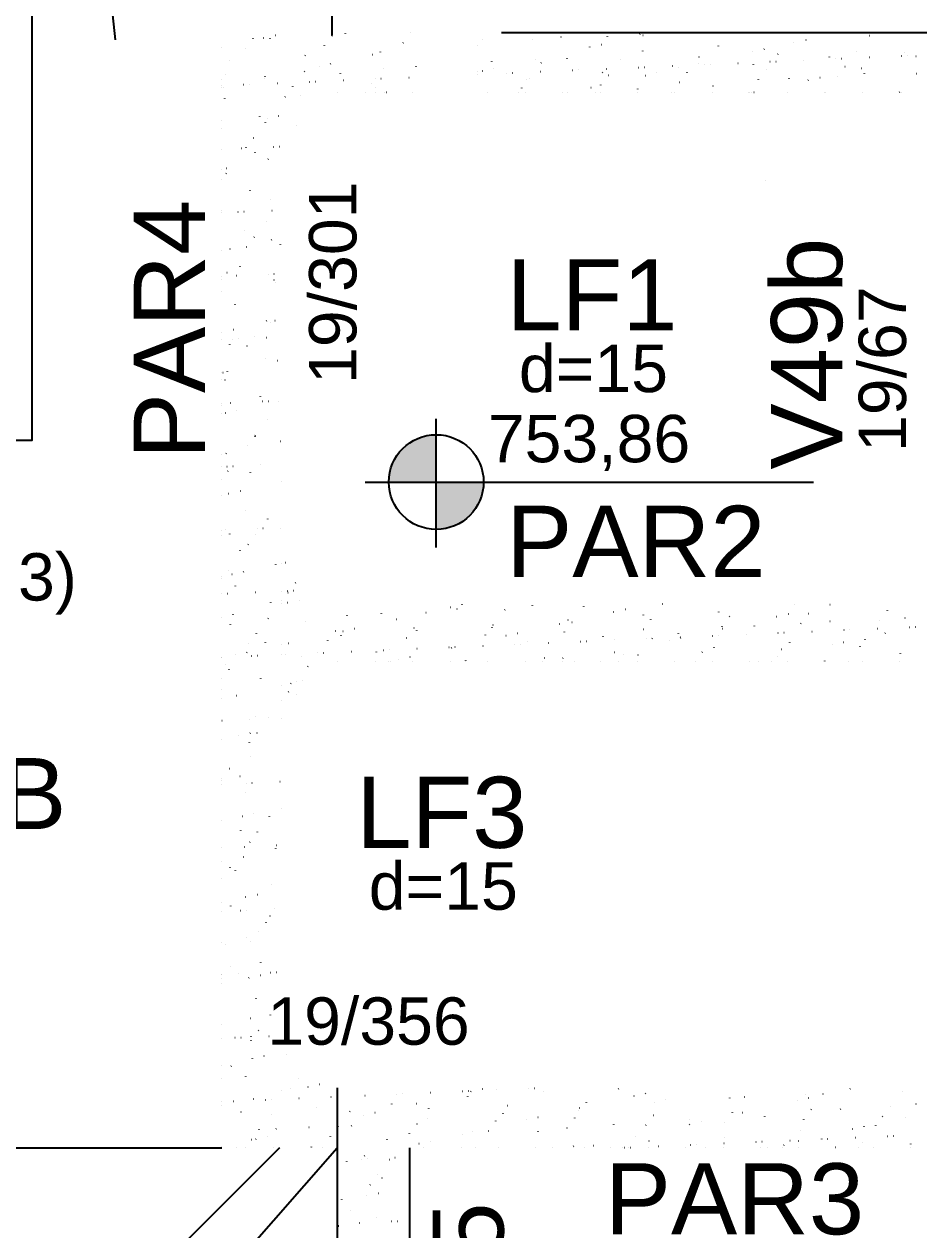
# Model space of a CAD drawing. Header units: millimetres. Extents: x 26621 to 30548, y 1514 to 6605.
# Drawn here: x 28508.7 to 28791.9, y 2537 to 2918.7 of the extents above; entities that cross this region are included whole.
import ezdxf

# ---------------------------------------------------------------- set-up
doc = ezdxf.new("R2010")
doc.units = ezdxf.units.MM
for name, color, linetype in [('1', 4, 'Continuous'), ('10', 13, 'Continuous'), ('11', 22, 'Continuous'), ('12', 3, 'Continuous'), ('13', 76, 'Continuous'), ('19', 5, 'Continuous'), ('241', 12, 'Continuous'), ('242', 3, 'Continuous'), ('26', 1, 'Continuous'), ('27', 10, 'Continuous'), ('3', 2, 'Continuous'), ('49', 20, 'Continuous'), ('8', 5, 'Continuous')]:
    doc.layers.add(name, color=color, linetype=linetype)
doc.styles.get("Standard").update_dxf_attribs({"font": 'arial.ttf'})

# ---------------------------------------------------------------- blocks, each defined once
blk = doc.blocks.new('_HC19908E6B6-000')
for p, q in [((2264.872349, 927.594976), (2264.918006, 927.654477)), ((2279.53993, 927.654042), (2279.549719, 927.7284)), ((2289.839388, 928.506965), (2289.885045, 928.566467)), ((2290.794777, 928.168446), (2290.867999, 928.184679)), ((2362.568124, 928.03999), (2362.577913, 928.114348)), ((2238.503718, 924.856397), (2238.503718, 924.856397)), ((2238.503718, 924.856397), (2238.503718, 924.856397)), ((2239.90531, 926.682987), (2239.950967, 926.742488)), ((2255.701514, 926.662093), (2255.711303, 926.736452)), ((2273.953671, 924.434863), (2274.026893, 924.451096)), ((2277.614781, 925.246512), (2277.688003, 925.262745)), ((2314.715081, 924.717642), (2314.724871, 924.792)), ((2329.226208, 923.797932), (2329.29943, 923.814165)), ((2338.553497, 925.709591), (2338.563287, 925.783949)), ((2342.406204, 926.719867), (2342.479426, 926.7361)), ((2242.950201, 919.845658), (2242.959991, 919.920016)), ((2256.746454, 920.620115), (2256.819676, 920.636348)), ((2266.788617, 920.837607), (2266.798407, 920.911965)), ((2283.584364, 920.355259), (2283.630021, 920.414761)), ((2290.803244, 923.168006), (2290.813033, 923.242364)), ((2308.551403, 921.267249), (2308.59706, 921.32675)), ((2325.565098, 922.986283), (2325.63832, 923.002516)), ((2333.518442, 922.179238), (2333.564099, 922.238739)), ((2341.706185, 920.272365), (2341.781114, 920.275636)), ((2349.816811, 921.223554), (2349.826601, 921.297913)), ((2351.821548, 920.714011), (2351.896477, 920.717283)), ((2353.694764, 920.795798), (2353.769692, 920.799069)), ((2358.485481, 923.091227), (2358.531138, 923.150728)), ((2362.536341, 921.181829), (2362.611269, 921.185101)), ((2372.651704, 921.623475), (2372.726632, 921.626747)), ((2373.728649, 922.773191), (2373.738438, 922.847549)), ((2374.524919, 921.705262), (2374.599848, 921.708533)), ((2377.176525, 921.537704), (2377.249747, 921.553936)), ((2238.503718, 916.575798), (2238.503718, 916.575798)), ((2238.503718, 916.575798), (2238.503718, 916.575798)), ((2238.503718, 916.575798), (2238.503718, 916.575798)), ((2239.905347, 916.886532), (2239.97857, 916.902765)), ((2243.566457, 917.69818), (2243.63968, 917.714413)), ((2247.670771, 916.16669), (2247.7457, 916.169962)), ((2249.543987, 916.248476), (2249.618915, 916.251748)), ((2258.385564, 916.634508), (2258.460492, 916.637779)), ((2258.617325, 919.44327), (2258.662982, 919.502772)), ((2268.500927, 917.076154), (2268.575855, 917.079426)), ((2270.374142, 917.157941), (2270.449071, 917.161212)), ((2278.051931, 916.35157), (2278.061721, 916.425929)), ((2279.215719, 917.543972), (2279.290648, 917.547244)), ((2289.331082, 917.985619), (2289.406011, 917.98889)), ((2291.204298, 918.067405), (2291.279226, 918.070676)), ((2295.177884, 916.2496), (2295.251107, 916.265833)), ((2300.045874, 918.453436), (2300.120803, 918.456708)), ((2301.963769, 917.901207), (2301.973558, 917.975565)), ((2304.80752, 916.388126), (2304.853177, 916.447627)), ((2308.35788, 919.171535), (2308.431103, 919.187768)), ((2310.161238, 918.895083), (2310.236166, 918.898354)), ((2312.034453, 918.976869), (2312.109382, 918.980141)), ((2320.87603, 919.362901), (2320.950958, 919.366172)), ((2325.802185, 918.893155), (2325.811974, 918.967514)), ((2329.774559, 917.300115), (2329.820216, 917.359616)), ((2330.991393, 919.804547), (2331.066322, 919.807818)), ((2332.864608, 919.886333), (2332.939537, 919.889605)), ((2354.741598, 918.212104), (2354.787255, 918.271605)), ((2359.969307, 917.722955), (2360.04253, 917.739188)), ((2238.503718, 915.766448), (2238.503718, 915.766448)), ((2238.503718, 915.766448), (2238.503718, 915.766448)), ((2238.503718, 915.766448), (2238.503718, 915.766448)), ((2254.037305, 914.021171), (2254.047094, 914.09553)), ((2254.873442, 914.564147), (2254.919099, 914.623649)), ((2277.443483, 912.352308), (2277.48914, 912.411809)), ((2279.840481, 915.476136), (2279.886138, 915.535638)), ((2291.516774, 915.437952), (2291.589997, 915.454185)), ((2302.410522, 913.264297), (2302.456179, 913.323798)), ((2327.377561, 914.176286), (2327.423218, 914.235787)), ((2337.065499, 914.407119), (2337.075288, 914.481478)), ((2343.128201, 913.989372), (2343.201423, 914.005605)), ((2346.789311, 914.801021), (2346.862534, 914.817253)), ((2352.3446, 915.088275), (2352.390257, 915.147777)), ((2360.977336, 915.956755), (2360.987125, 916.031114)), ((2377.311639, 916.000264), (2377.357296, 916.059766)), ((2241.653996, 910.000001), (2241.653996, 910.000001)), ((2241.653996, 910.000001), (2241.653996, 910.000001)), ((2251.37125, 910.000001), (2251.37125, 910.000001)), ((2251.37125, 910.000001), (2251.37125, 910.000001)), ((2252.476444, 911.440319), (2252.522101, 911.49982)), ((2253.507908, 910.000001), (2253.507908, 910.000001)), ((2265.361819, 910.000001), (2265.361819, 910.000001)), ((2266.987764, 910.000001), (2266.987764, 910.000001)), ((2266.987764, 910.000001), (2266.987764, 910.000001)), ((2274.309557, 911.623204), (2274.382779, 911.639437)), ((2275.638495, 910.000001), (2275.638495, 910.000001)), ((2275.638495, 910.000001), (2275.638495, 910.000001)), ((2277.215731, 910.000001), (2277.215731, 910.000001)), ((2277.215731, 910.000001), (2277.215731, 910.000001)), ((2277.215731, 910.000001), (2277.215731, 910.000001)), ((2289.069643, 910.000001), (2289.069643, 910.000001)), ((2289.069643, 910.000001), (2289.069643, 910.000001)), ((2289.212456, 911.084771), (2289.222245, 911.15913)), ((2299.90574, 910.000001), (2299.90574, 910.000001)), ((2299.90574, 910.000001), (2299.90574, 910.000001)), ((2300.923555, 910.000001), (2300.923555, 910.000001)), ((2300.923555, 910.000001), (2300.923555, 910.000001)), ((2312.777467, 910.000001), (2312.777467, 910.000001)), ((2313.050872, 912.07672), (2313.060662, 912.151078)), ((2324.172985, 910.000001), (2324.172985, 910.000001)), ((2324.172985, 910.000001), (2324.172985, 910.000001)), ((2324.631379, 910.000001), (2324.631379, 910.000001)), ((2325.133312, 910.000001), (2325.133312, 910.000001)), ((2325.133312, 910.000001), (2325.133312, 910.000001)), ((2325.920984, 910.174624), (2325.994206, 910.190857)), ((2336.485291, 910.000001), (2336.485291, 910.000001)), ((2336.485291, 910.000001), (2336.485291, 910.000001)), ((2336.485291, 910.000001), (2336.485291, 910.000001)), ((2348.339202, 910.000001), (2348.339202, 910.000001)), ((2348.339202, 910.000001), (2348.339202, 910.000001)), ((2348.339202, 910.000001), (2348.339202, 910.000001)), ((2348.44023, 910.000001), (2348.44023, 910.000001)), ((2348.44023, 910.000001), (2348.44023, 910.000001)), ((2360.193114, 910.000001), (2360.193114, 910.000001)), ((2360.193114, 910.000001), (2360.193114, 910.000001)), ((2372.047026, 910.000001), (2372.047026, 910.000001)), ((2372.06444, 910.132269), (2372.074229, 910.206627)), ((2372.707475, 910.000001), (2372.707475, 910.000001)), ((2372.707475, 910.000001), (2372.707475, 910.000001))]:
    blk.add_line(p, q)
blk = doc.blocks.new('_HC19908E6B6-001')
for p, q in [((2176.500021, 761.033775), (2176.500021, 761.033775)), ((2176.500021, 761.033775), (2176.500021, 761.033775)), ((2177.554008, 761.267438), (2177.62723, 761.283671)), ((2176.500021, 752.226231), (2176.500021, 752.226231)), ((2176.500021, 752.226231), (2176.500021, 752.226231)), ((2176.500021, 752.226231), (2176.500021, 752.226231)), ((2178.198397, 752.300383), (2178.273326, 752.303655)), ((2180.071612, 752.38217), (2180.146541, 752.385441)), ((2180.848474, 754.841552), (2180.894131, 754.901053)), ((2176.500021, 749.174538), (2176.500021, 749.174538)), ((2176.500021, 749.174538), (2176.500021, 749.174538)), ((2176.500021, 748.143217), (2176.500021, 748.143217)), ((2176.500021, 748.143217), (2176.500021, 748.143217)), ((2176.500021, 748.143217), (2176.500021, 748.143217)), ((2178.276006, 748.536943), (2178.349228, 748.553176)), ((2178.451476, 751.717723), (2178.497133, 751.777224)), ((2181.937116, 749.348592), (2182.010338, 749.364825)), ((2297.031648, 748.125963), (2297.077305, 748.185465)), ((2197.163491, 744.478006), (2197.209149, 744.537508)), ((2208.074699, 744.979319), (2208.084488, 745.053677)), ((2222.13053, 745.389996), (2222.176188, 745.449497)), ((2229.887433, 747.088363), (2229.960655, 747.104596)), ((2231.986536, 746.528955), (2231.996326, 746.603313)), ((2233.548543, 747.900012), (2233.621765, 747.916245)), ((2247.097569, 746.301985), (2247.143227, 746.361486)), ((2255.824952, 747.520904), (2255.834742, 747.595262)), ((2272.064609, 747.213974), (2272.110266, 747.273475)), ((2281.49886, 745.639784), (2281.572082, 745.656017)), ((2285.15997, 746.451432), (2285.233192, 746.467665)), ((2291.000104, 744.584504), (2291.009893, 744.658862)), ((2314.83852, 745.576452), (2314.848309, 745.650811)), ((2336.771397, 745.002852), (2336.844619, 745.019085)), ((2338.853146, 747.906851), (2338.862936, 747.98121)), ((2343.221843, 745.070818), (2343.2675, 745.13032)), ((2349.951393, 747.924787), (2350.024615, 747.94102)), ((2368.188882, 745.982807), (2368.234539, 746.042309)), ((2184.060072, 742.64892), (2184.069862, 742.723278)), ((2212.680216, 743.273615), (2212.753438, 743.289848)), ((2218.386648, 740.510873), (2218.432305, 740.570374)), ((2243.07364, 740.704468), (2243.083429, 740.778827)), ((2243.353687, 741.422862), (2243.399344, 741.482363)), ((2264.291643, 741.825035), (2264.364865, 741.841268)), ((2267.088266, 743.034867), (2267.098056, 743.109226)), ((2268.320726, 742.334851), (2268.366383, 742.394352)), ((2293.287765, 743.24684), (2293.333422, 743.306342)), ((2315.857806, 741.035), (2315.903463, 741.094502)), ((2318.254804, 744.158829), (2318.300461, 744.218331)), ((2326.101834, 741.090416), (2326.111623, 741.164775)), ((2333.110287, 744.191204), (2333.183509, 744.207437)), ((2340.824845, 741.94699), (2340.870502, 742.006491)), ((2350.013671, 742.640052), (2350.02346, 742.714411)), ((2365.791884, 742.858979), (2365.837541, 742.91848)), ((2373.852087, 743.632001), (2373.861877, 743.706359)), ((2375.212135, 740.798054), (2375.287064, 740.801326)), ((2377.08535, 740.87984), (2377.160279, 740.883112)), ((2193.419609, 739.598883), (2193.465266, 739.658385)), ((2195.323386, 738.162883), (2195.333176, 738.237242)), ((2195.83911, 739.540032), (2195.912332, 739.556265)), ((2199.50022, 740.35168), (2199.573442, 740.367913)), ((2215.98965, 737.387044), (2216.035307, 737.446545)), ((2219.235224, 739.71252), (2219.245013, 739.786878)), ((2240.956689, 738.299033), (2241.002346, 738.358534)), ((2247.450536, 738.091452), (2247.523759, 738.107685)), ((2251.111647, 738.903101), (2251.184869, 738.919334)), ((2265.923728, 739.211022), (2265.969385, 739.270524)), ((2278.248791, 737.768068), (2278.25858, 737.842427)), ((2281.77615, 736.718551), (2281.851079, 736.721822)), ((2290.890767, 740.123011), (2290.936424, 740.182513)), ((2291.891513, 737.160197), (2291.966442, 737.163469)), ((2293.764729, 737.241984), (2293.839657, 737.245255)), ((2302.087207, 738.760017), (2302.096997, 738.834375)), ((2302.606305, 737.628015), (2302.681234, 737.631287)), ((2302.723073, 737.454521), (2302.796296, 737.470754)), ((2312.721669, 738.069661), (2312.796597, 738.072933)), ((2314.594884, 738.151448), (2314.669813, 738.154719)), ((2315.90307, 740.376456), (2315.976292, 740.392689)), ((2323.436461, 738.537479), (2323.511389, 738.540751)), ((2333.551824, 738.979126), (2333.626753, 738.982397)), ((2335.42504, 739.060912), (2335.499968, 739.064183)), ((2344.266616, 739.446944), (2344.341545, 739.450215)), ((2354.38198, 739.88859), (2354.456908, 739.891861)), ((2356.255195, 739.970376), (2356.330124, 739.973648)), ((2361.100775, 736.815566), (2361.110564, 736.889924)), ((2365.096772, 740.356408), (2365.1717, 740.359679)), ((2367.514497, 738.927876), (2367.587719, 738.944109)), ((2176.500021, 735.252659), (2176.500021, 735.252659)), ((2176.500021, 735.252659), (2176.500021, 735.252659)), ((2178.631892, 735.725284), (2178.705115, 735.741517)), ((2191.02261, 736.475055), (2191.068268, 736.534556)), ((2198.455528, 733.080694), (2198.530457, 733.083965)), ((2206.483911, 732.896085), (2206.4937, 732.970443)), ((2208.570892, 733.52234), (2208.64582, 733.525612)), ((2210.444107, 733.604127), (2210.519036, 733.607398)), ((2219.285684, 733.990158), (2219.360612, 733.99343)), ((2229.401047, 734.431805), (2229.475976, 734.435076)), ((2230.243319, 734.276704), (2230.316542, 734.292937)), ((2230.322327, 733.888033), (2230.332117, 733.962391)), ((2231.274262, 734.513591), (2231.349191, 734.516862)), ((2240.115839, 734.899622), (2240.190768, 734.902894)), ((2250.231202, 735.341269), (2250.306131, 735.34454)), ((2252.104418, 735.423055), (2252.179346, 735.426327)), ((2254.336954, 736.218432), (2254.346743, 736.292791)), ((2260.945995, 735.809087), (2261.020923, 735.812358)), ((2271.061358, 736.250733), (2271.136286, 736.254004)), ((2272.934573, 736.332519), (2273.009502, 736.335791)), ((2299.061963, 736.642872), (2299.135186, 736.659105)), ((2309.602782, 732.883295), (2309.648439, 732.942796)), ((2313.350521, 734.273981), (2313.360311, 734.348339)), ((2334.569821, 733.795284), (2334.615478, 733.854785)), ((2337.262358, 735.823617), (2337.272148, 735.897976)), ((2350.67339, 735.194292), (2350.746613, 735.210525)), ((2354.3345, 736.005941), (2354.407723, 736.022174)), ((2359.53686, 734.707273), (2359.582517, 734.766775)), ((2176.500021, 732.122096), (2176.500021, 732.122096)), ((2176.500021, 732.122096), (2176.500021, 732.122096)), ((2177.625373, 732.17123), (2177.700302, 732.174501)), ((2182.572074, 731.346448), (2182.581863, 731.420807)), ((2187.740736, 732.612876), (2187.815665, 732.616148)), ((2189.613952, 732.694662), (2189.68888, 732.697934)), ((2194.248722, 730.000001), (2194.248722, 730.000001)), ((2194.248722, 730.000001), (2194.248722, 730.000001)), ((2194.248722, 730.000001), (2194.248722, 730.000001)), ((2206.102634, 730.000001), (2206.102634, 730.000001)), ((2206.102634, 730.000001), (2206.102634, 730.000001)), ((2210.321372, 730.000001), (2210.321372, 730.000001)), ((2210.321372, 730.000001), (2210.321372, 730.000001)), ((2210.95236, 730.000001), (2210.95236, 730.000001)), ((2210.95236, 730.000001), (2210.95236, 730.000001)), ((2210.95236, 730.000001), (2210.95236, 730.000001)), ((2213.402213, 730.543121), (2213.475435, 730.559354)), ((2217.063323, 731.354769), (2217.136545, 731.371002)), ((2217.956546, 730.000001), (2217.956546, 730.000001)), ((2217.956546, 730.000001), (2217.956546, 730.000001)), ((2229.810458, 730.000001), (2229.810458, 730.000001)), ((2234.588618, 730.000001), (2234.588618, 730.000001)), ((2234.701665, 730.147327), (2234.747322, 730.206829)), ((2241.66437, 730.000001), (2241.66437, 730.000001)), ((2253.518282, 730.000001), (2253.518282, 730.000001)), ((2253.518282, 730.000001), (2253.518282, 730.000001)), ((2253.518282, 730.000001), (2253.518282, 730.000001)), ((2258.855863, 730.000001), (2258.855863, 730.000001)), ((2259.668704, 731.059317), (2259.714361, 731.118818)), ((2265.372194, 730.000001), (2265.372194, 730.000001)), ((2265.372194, 730.000001), (2265.372194, 730.000001)), ((2265.497478, 730.951633), (2265.507268, 731.025992)), ((2269.097908, 730.000001), (2269.097908, 730.000001)), ((2269.097908, 730.000001), (2269.097908, 730.000001)), ((2277.226105, 730.000001), (2277.226105, 730.000001)), ((2277.226105, 730.000001), (2277.226105, 730.000001)), ((2281.854746, 732.828124), (2281.927969, 732.844357)), ((2283.123108, 730.000001), (2283.123108, 730.000001)), ((2284.635743, 731.971306), (2284.6814, 732.030807)), ((2289.080017, 730.000001), (2289.080017, 730.000001)), ((2289.335895, 731.943582), (2289.345684, 732.01794)), ((2300.933929, 730.000001), (2300.933929, 730.000001)), ((2307.390353, 730.000001), (2307.390353, 730.000001)), ((2312.787841, 730.000001), (2312.787841, 730.000001)), ((2312.787841, 730.000001), (2312.787841, 730.000001)), ((2312.787841, 730.000001), (2312.787841, 730.000001)), ((2324.641753, 730.000001), (2324.641753, 730.000001)), ((2324.641753, 730.000001), (2324.641753, 730.000001)), ((2324.641753, 730.000001), (2324.641753, 730.000001)), ((2327.243456, 730.000001), (2327.243456, 730.000001)), ((2327.243456, 730.000001), (2327.243456, 730.000001)), ((2331.657598, 730.000001), (2331.657598, 730.000001)), ((2333.466173, 731.379544), (2333.539395, 731.395777)), ((2336.495665, 730.000001), (2336.495665, 730.000001)), ((2336.495665, 730.000001), (2336.495665, 730.000001)), ((2348.349577, 730.000001), (2348.359251, 730.073489)), ((2348.349577, 730.000001), (2348.349577, 730.000001)), ((2355.924843, 730.000001), (2355.924843, 730.000001)), ((2360.203489, 730.000001), (2360.203489, 730.000001)), ((2372.0574, 730.000001), (2372.0574, 730.000001)), ((2372.0574, 730.000001), (2372.0574, 730.000001)), ((2372.0574, 730.000001), (2372.0574, 730.000001)), ((2372.364089, 732.32953), (2372.373878, 732.403888)), ((2184.767587, 728.323349), (2184.813244, 728.382851)), ((2176.500021, 722.362102), (2176.500021, 722.362102)), ((2176.500021, 722.362102), (2176.500021, 722.362102)), ((2176.500021, 722.362102), (2176.500021, 722.362102)), ((2179.35389, 722.994789), (2179.427112, 723.011022)), ((2181.023704, 723.444226), (2181.069361, 723.503728)), ((2183.015, 723.806438), (2183.088222, 723.822671)), ((2178.626706, 720.320397), (2178.672363, 720.379899)), ((2181.014345, 719.514325), (2181.014345, 719.514325)), ((2181.014345, 719.514325), (2181.014345, 719.514325)), ((2181.014345, 719.514325), (2181.014345, 719.514325)), ((2176.500021, 717.548848), (2176.500021, 717.548848)), ((2176.500021, 717.548848), (2176.500021, 717.548848))]:
    blk.add_line(p, q)
blk = doc.blocks.new('_HC19908E6B6-002')
for p, q in [((2194.000021, 592.15722), (2194.000021, 592.15722)), ((2194.000021, 592.15722), (2194.000021, 592.15722)), ((2202.761436, 592.539751), (2202.836365, 592.543023)), ((2212.8768, 592.981398), (2212.951728, 592.984669)), ((2214.750015, 593.063184), (2214.824944, 593.066455)), ((2223.591592, 593.449215), (2223.66652, 593.452487)), ((2233.706955, 593.890862), (2233.781884, 593.894133)), ((2235.364972, 592.111922), (2235.374761, 592.18628)), ((2235.580171, 593.972648), (2235.655099, 593.97592)), ((2236.354738, 593.835438), (2236.42796, 593.851671)), ((2240.015848, 594.647087), (2240.08907, 594.66332)), ((2244.421747, 594.35868), (2244.496676, 594.361951)), ((2254.537111, 594.800326), (2254.612039, 594.803597)), ((2256.410326, 594.882112), (2256.485255, 594.885384)), ((2259.276809, 593.661558), (2259.286598, 593.735916)), ((2283.115225, 594.653506), (2283.125015, 594.727865)), ((2287.966165, 592.386858), (2288.039387, 592.403091)), ((2291.627275, 593.198507), (2291.700497, 593.21474)), ((2318.290376, 591.717107), (2318.300166, 591.791465)), ((2322.874836, 592.051324), (2322.920493, 592.110826)), ((2342.128793, 592.709055), (2342.138582, 592.783414)), ((2343.238702, 591.749927), (2343.311924, 591.76616)), ((2347.841875, 592.963313), (2347.887532, 593.022815)), ((2356.418698, 594.671862), (2356.49192, 594.688095)), ((2372.808914, 593.875302), (2372.854571, 593.934804)), ((2211.350345, 589.781522), (2211.360135, 589.855881)), ((2219.147521, 590.02069), (2219.220743, 590.036923)), ((2223.00668, 588.403367), (2223.052337, 588.462869)), ((2247.973719, 589.315357), (2248.019376, 589.374858)), ((2270.363913, 587.837071), (2270.373702, 587.91143)), ((2270.758948, 588.57211), (2270.83217, 588.588343)), ((2272.940758, 590.227346), (2272.986415, 590.286847)), ((2294.378539, 590.16747), (2294.388329, 590.241829)), ((2297.907797, 591.139335), (2297.953454, 591.198836)), ((2339.577592, 590.938279), (2339.650814, 590.954512)), ((2344.097992, 588.08419), (2344.143649, 588.143692)), ((2353.392107, 588.223019), (2353.401896, 588.297377)), ((2369.065031, 588.996179), (2369.110688, 589.055681)), ((2377.303944, 589.772655), (2377.313733, 589.847014)), ((2194.000021, 584.445624), (2194.000021, 584.445624)), ((2194.000021, 584.445624), (2194.000021, 584.445624)), ((2194.000021, 584.445624), (2194.000021, 584.445624)), ((2198.039641, 587.491378), (2198.085298, 587.55088)), ((2202.306414, 586.287107), (2202.379637, 586.30334)), ((2205.967524, 587.098755), (2206.040747, 587.114988)), ((2222.613659, 585.295486), (2222.623449, 585.369845)), ((2244.229836, 584.436234), (2244.275493, 584.495735)), ((2246.525496, 586.845123), (2246.535286, 586.919481)), ((2253.917841, 584.838527), (2253.991064, 584.85476)), ((2257.578951, 585.650175), (2257.652174, 585.666408)), ((2269.196875, 585.348223), (2269.242532, 585.407724)), ((2294.163914, 586.260212), (2294.209571, 586.319713)), ((2305.539064, 584.900671), (2305.548853, 584.97503)), ((2309.190378, 584.201596), (2309.263601, 584.217829)), ((2316.733955, 584.048372), (2316.779612, 584.107874)), ((2319.130953, 587.172201), (2319.17661, 587.231702)), ((2322.370374, 587.12353), (2322.443597, 587.139763)), ((2329.37748, 585.89262), (2329.387269, 585.966978)), ((2341.700994, 584.960361), (2341.746651, 585.019863)), ((2366.668033, 585.872351), (2366.71369, 585.931852)), ((2373.981801, 585.674951), (2374.055024, 585.691184)), ((2194.000021, 582.226844), (2194.000021, 582.226844)), ((2194.000021, 582.226844), (2194.000021, 582.226844)), ((2194.000021, 582.226844), (2194.000021, 582.226844)), ((2194.295758, 582.612255), (2194.341415, 582.671757)), ((2198.599033, 582.965087), (2198.608822, 583.039446)), ((2216.865799, 580.400416), (2216.911456, 580.459917)), ((2219.262797, 583.524244), (2219.308454, 583.583746)), ((2236.710624, 581.023779), (2236.783846, 581.040012)), ((2241.832838, 581.312405), (2241.878495, 581.371906)), ((2257.6126, 581.020636), (2257.622389, 581.094994)), ((2266.799877, 582.224394), (2266.845534, 582.283895)), ((2281.627227, 583.351035), (2281.637016, 583.425393)), ((2291.766916, 583.136383), (2291.812573, 583.195885)), ((2305.529268, 583.389947), (2305.602491, 583.40618)), ((2340.640794, 581.406584), (2340.650583, 581.480942)), ((2357.140695, 581.941367), (2357.213918, 581.9576)), ((2360.801805, 582.753016), (2360.875028, 582.769249)), ((2364.552631, 582.95622), (2364.562421, 583.030578)), ((2209.862347, 578.479051), (2209.872136, 578.553409)), ((2219.869518, 577.290195), (2219.94274, 577.306428)), ((2223.530628, 578.101844), (2223.60385, 578.118077)), ((2233.774184, 580.028687), (2233.783973, 580.103046)), ((2268.875914, 576.5346), (2268.885703, 576.608958)), ((2275.142055, 576.653264), (2275.215277, 576.669497)), ((2288.322051, 579.575199), (2288.395273, 579.591432)), ((2292.787751, 578.084236), (2292.797541, 578.158594)), ((2295.624397, 576.490101), (2295.699326, 576.493372)), ((2305.739761, 576.931747), (2305.814689, 576.935019)), ((2307.612976, 577.013534), (2307.687905, 577.016805)), ((2316.454553, 577.399565), (2316.529481, 577.402837)), ((2316.626167, 579.076185), (2316.635957, 579.150543)), ((2326.569916, 577.841212), (2326.644845, 577.844483)), ((2328.443131, 577.922998), (2328.51806, 577.926269)), ((2335.44597, 576.808656), (2335.491627, 576.868157)), ((2337.284708, 578.309029), (2337.359637, 578.312301)), ((2339.933478, 578.126619), (2340.0067, 578.142852)), ((2347.400071, 578.750676), (2347.475, 578.753947)), ((2349.273287, 578.832462), (2349.348215, 578.835734)), ((2358.114864, 579.218494), (2358.189792, 579.221765)), ((2360.413009, 577.720645), (2360.458666, 577.780146)), ((2368.230227, 579.66014), (2368.305155, 579.663411)), ((2370.103442, 579.741926), (2370.178371, 579.745198)), ((2375.639735, 577.131733), (2375.649524, 577.206092)), ((2202.662301, 573.475447), (2202.735523, 573.49168)), ((2212.303776, 572.852244), (2212.378704, 572.855516)), ((2221.389885, 576.000001), (2221.389885, 576.000001)), ((2221.389885, 576.000001), (2221.389885, 576.000001)), ((2221.389885, 576.000001), (2221.389885, 576.000001)), ((2233.243797, 576.000001), (2233.243797, 576.000001)), ((2233.243797, 576.000001), (2233.243797, 576.000001)), ((2237.756487, 576.000001), (2237.756487, 576.000001)), ((2237.756487, 576.000001), (2237.756487, 576.000001)), ((2245.097709, 576.000001), (2245.097709, 576.000001)), ((2245.097709, 576.000001), (2245.097709, 576.000001)), ((2256.951621, 576.000001), (2256.951621, 576.000001)), ((2262.023732, 576.000001), (2262.023732, 576.000001)), ((2262.023732, 576.000001), (2262.023732, 576.000001)), ((2268.805533, 576.000001), (2268.805533, 576.000001)), ((2268.805533, 576.000001), (2268.805533, 576.000001)), ((2268.805533, 576.000001), (2268.805533, 576.000001)), ((2272.195377, 576.000001), (2272.195377, 576.000001)), ((2280.659445, 576.000001), (2280.659445, 576.000001)), ((2280.659445, 576.000001), (2280.659445, 576.000001)), ((2280.659445, 576.000001), (2280.659445, 576.000001)), ((2284.399266, 576.000001), (2284.399266, 576.000001)), ((2284.399266, 576.000001), (2284.399266, 576.000001)), ((2284.399266, 576.000001), (2284.399266, 576.000001)), ((2284.909605, 576.022283), (2284.984534, 576.025555)), ((2286.290977, 576.000001), (2286.290977, 576.000001)), ((2286.290977, 576.000001), (2286.290977, 576.000001)), ((2286.782821, 576.104069), (2286.857749, 576.107341)), ((2292.513356, 576.000001), (2292.513356, 576.000001)), ((2292.513356, 576.000001), (2292.513356, 576.000001)), ((2304.367268, 576.000001), (2304.367268, 576.000001)), ((2304.367268, 576.000001), (2304.367268, 576.000001)), ((2310.558223, 576.000001), (2310.558223, 576.000001)), ((2310.558223, 576.000001), (2310.558223, 576.000001)), ((2316.22118, 576.000001), (2316.22118, 576.000001)), ((2328.075092, 576.000001), (2328.075092, 576.000001)), ((2330.340925, 576.000001), (2330.340925, 576.000001)), ((2330.340925, 576.000001), (2330.340925, 576.000001)), ((2334.825468, 576.000001), (2334.825468, 576.000001)), ((2339.929004, 576.000001), (2339.929004, 576.000001)), ((2339.929004, 576.000001), (2339.929004, 576.000001)), ((2339.929004, 576.000001), (2339.929004, 576.000001)), ((2351.782916, 576.000001), (2351.782916, 576.000001)), ((2351.782916, 576.000001), (2351.782916, 576.000001)), ((2351.801319, 576.139785), (2351.811108, 576.214143)), ((2359.092713, 576.000001), (2359.092713, 576.000001)), ((2363.636828, 576.000001), (2363.636828, 576.000001)), ((2363.636828, 576.000001), (2363.636828, 576.000001)), ((2375.490739, 576.000001), (2375.490739, 576.000001)), ((2194.000021, 572.053085), (2194.000021, 572.053085)), ((2194.000021, 572.053085), (2194.000021, 572.053085)), ((2194.000021, 572.053085), (2194.000021, 572.053085)), ((2194.000021, 571.555066), (2194.000021, 571.555066)), ((2194.000021, 571.555066), (2194.000021, 571.555066)), ((2197.111034, 571.662616), (2197.120823, 571.736974)), ((2201.588983, 572.384426), (2201.663912, 572.387698)), ((2203.462199, 572.466213), (2203.537127, 572.469484)), ((2210.610775, 572.24871), (2210.656432, 572.308212)), ((2206.866892, 567.369587), (2206.912549, 567.429089)), ((2208.271559, 566.395817), (2208.281348, 566.470175)), ((2204.469894, 564.245758), (2204.515551, 564.30526)), ((2207.045409, 561.556601), (2207.118631, 561.572834)), ((2194.000021, 558.664508), (2194.000021, 558.664508)), ((2194.000021, 558.664508), (2194.000021, 558.664508)), ((2194.000021, 558.664508), (2194.000021, 558.664508)), ((2195.520246, 559.579382), (2195.530035, 559.65374)), ((2203.384299, 560.744952), (2203.457521, 560.761185)), ((2198.21487, 556.094053), (2198.260528, 556.153554)), ((2206.60735, 553.754895), (2206.617139, 553.829253)), ((2194.000021, 551.94895), (2194.000021, 551.94895)), ((2194.000021, 551.94895), (2194.000021, 551.94895)), ((2194.000021, 550.601155), (2194.000021, 550.601155)), ((2194.000021, 550.601155), (2194.000021, 550.601155)), ((2194.000021, 550.601155), (2194.000021, 550.601155)), ((2194.470988, 551.21493), (2194.516645, 551.274431)), ((2201.015959, 552.255273), (2201.090888, 552.258544)), ((2211.131323, 552.696919), (2211.206251, 552.70019)), ((2213.004538, 552.778705), (2213.079467, 552.781977))]:
    blk.add_line(p, q)
blk = doc.blocks.new('_HC19908E6B6-003')
for p, q in [((2174.391927, 928.143671), (2174.465149, 928.159904)), ((2192.36823, 927.982837), (2192.413887, 928.042339)), ((2196.687946, 928.606545), (2196.697736, 928.680903)), ((2217.335269, 928.894826), (2217.380926, 928.954328)), ((2157.500021, 924.398826), (2157.500021, 924.398826)), ((2157.500021, 924.398826), (2157.500021, 924.398826)), ((2157.500021, 924.398826), (2157.500021, 924.398826)), ((2165.004192, 923.947019), (2165.04985, 924.006521)), ((2167.401191, 927.070848), (2167.446848, 927.13035)), ((2170.730817, 927.332023), (2170.804039, 927.348256)), ((2172.776109, 927.056908), (2172.785898, 927.131267)), ((2189.971231, 924.859008), (2190.016889, 924.91851)), ((2214.93827, 925.770998), (2214.983928, 925.830499)), ((2160.024796, 920.240473), (2160.034586, 920.314831)), ((2183.936634, 921.790109), (2183.946423, 921.864468)), ((2205.135027, 922.068695), (2205.208249, 922.084928)), ((2207.77505, 922.782058), (2207.784839, 922.856416)), ((2183.716208, 916.707303), (2183.761865, 916.766804)), ((2188.29392, 918.335111), (2188.367143, 918.351344)), ((2191.95503, 919.14676), (2192.028253, 919.162993)), ((2208.683247, 917.619292), (2208.728904, 917.678794)), ((2219.038364, 918.296022), (2219.048153, 918.37038)), ((2157.500021, 914.167393), (2157.500021, 914.167393)), ((2158.749169, 915.795314), (2158.794826, 915.854815)), ((2164.35015, 912.528833), (2164.425078, 912.532105)), ((2166.223365, 912.61062), (2166.298294, 912.613891)), ((2171.086703, 914.520363), (2171.159926, 914.536596)), ((2171.185321, 914.973674), (2171.195111, 915.048032)), ((2175.064942, 912.996651), (2175.13987, 912.999923)), ((2185.180305, 913.438297), (2185.255234, 913.441569)), ((2187.053521, 913.520084), (2187.128449, 913.523355)), ((2195.023737, 915.965623), (2195.033527, 916.039981)), ((2195.895097, 913.906115), (2195.970026, 913.909387)), ((2204.939364, 912.740169), (2204.985021, 912.79967)), ((2206.010461, 914.347762), (2206.085389, 914.351033)), ((2207.883676, 914.429548), (2207.958605, 914.432819)), ((2216.725253, 914.81558), (2216.800181, 914.818851)), ((2157.500021, 912.22975), (2157.500021, 912.22975)), ((2157.500021, 912.22975), (2157.500021, 912.22975)), ((2157.500021, 912.22975), (2157.500021, 912.22975)), ((2157.500021, 911.508268), (2157.500021, 911.508268)), ((2157.906707, 911.598428), (2157.979929, 911.614661)), ((2177.575327, 908.704351), (2177.620984, 908.763853)), ((2179.972325, 911.82818), (2180.017982, 911.887681)), ((2182.272425, 909.149187), (2182.282214, 909.223546)), ((2194.238348, 910.000001), (2194.238348, 910.000001)), ((2202.836759, 910.000001), (2202.836759, 910.000001)), ((2202.836759, 910.000001), (2202.836759, 910.000001)), ((2202.836759, 910.000001), (2202.836759, 910.000001)), ((2206.09226, 910.000001), (2206.09226, 910.000001)), ((2206.09226, 910.000001), (2206.09226, 910.000001)), ((2206.09226, 910.000001), (2206.09226, 910.000001)), ((2206.287051, 911.479586), (2206.296841, 911.553945)), ((2208.842216, 910.000001), (2208.842216, 910.000001)), ((2209.518134, 910.149849), (2209.591356, 910.166082)), ((2217.946172, 910.000001), (2217.946172, 910.000001)), ((2217.946172, 910.000001), (2217.946172, 910.000001)), ((2217.946172, 910.000001), (2217.946172, 910.000001)), ((2158.434008, 908.157239), (2158.443798, 908.231597)), ((2157.500021, 901.062903), (2157.500021, 901.062903)), ((2157.500021, 901.062903), (2157.500021, 901.062903)), ((2169.521112, 902.332752), (2169.530902, 902.40711)), ((2171.808701, 901.789869), (2171.881923, 901.806101)), ((2175.469811, 902.601517), (2175.543033, 902.61775)), ((2157.500021, 898.617711), (2157.500021, 898.617711)), ((2157.500021, 898.617711), (2157.500021, 898.617711)), ((2157.500021, 898.617711), (2157.500021, 898.617711)), ((2171.320303, 900.552645), (2171.36596, 900.612147)), ((2181.002398, 899.502378), (2181.002398, 899.502378)), ((2167.57642, 895.673522), (2167.622077, 895.733024)), ((2157.500021, 892.125615), (2157.500021, 892.125615)), ((2157.500021, 892.125615), (2157.500021, 892.125615)), ((2163.777126, 892.39968), (2163.852054, 892.402951)), ((2165.179422, 892.549694), (2165.225079, 892.609195)), ((2168.033114, 891.030281), (2168.042903, 891.104639)), ((2173.892489, 892.841326), (2173.967417, 892.844597)), ((2175.765704, 892.923112), (2175.840633, 892.926384)), ((2157.500021, 885.727153), (2157.500021, 885.727153)), ((2158.984591, 886.056274), (2159.057814, 886.072507)), ((2172.164587, 888.978209), (2172.23781, 888.994442)), ((2157.500021, 882.541704), (2157.500021, 882.541704)), ((2158.924399, 884.397988), (2158.970056, 884.45749)), ((2166.442326, 878.947046), (2166.452115, 879.021405)), ((2172.886585, 876.247714), (2172.959807, 876.263947)), ((2157.500021, 872.836595), (2157.500021, 872.836595)), ((2157.500021, 872.836595), (2157.500021, 872.836595)), ((2157.500021, 872.836595), (2157.500021, 872.836595)), ((2157.500021, 872.021481), (2157.500021, 872.021481)), ((2157.500021, 872.021481), (2157.500021, 872.021481)), ((2157.500021, 872.021481), (2157.500021, 872.021481)), ((2162.604673, 872.244355), (2162.679601, 872.247626)), ((2164.477888, 872.326141), (2164.552817, 872.329412)), ((2173.319465, 872.712173), (2173.394393, 872.715444)), ((2171.495533, 869.15532), (2171.54119, 869.214821)), ((2164.778117, 866.306124), (2164.787906, 866.380483)), ((2167.75165, 864.276197), (2167.797307, 864.335698)), ((2173.242472, 863.436055), (2173.315694, 863.452288)), ((2157.500021, 859.946038), (2157.500021, 859.946038)), ((2160.062476, 860.51412), (2160.135698, 860.530353)), ((2165.354652, 861.152368), (2165.400309, 861.21187)), ((2176.041431, 861.820088), (2176.05122, 861.894447)), ((2163.290118, 855.003653), (2163.299907, 855.078011)), ((2157.500021, 851.917346), (2157.500021, 851.917346)), ((2157.500021, 851.917346), (2157.500021, 851.917346)), ((2159.099628, 853.000662), (2159.145286, 853.060164)), ((2162.031649, 852.115201), (2162.106577, 852.118473)), ((2172.147012, 852.556847), (2172.22194, 852.560119)), ((2174.020227, 852.638634), (2174.095156, 852.641905)), ((2157.500021, 850.916014), (2157.500021, 850.916014)), ((2173.964469, 850.70556), (2174.037691, 850.721793)), ((2174.450643, 849.736854), (2174.460432, 849.811212)), ((2157.500021, 847.05548), (2157.500021, 847.05548)), ((2157.500021, 847.05548), (2157.500021, 847.05548)), ((2157.500021, 847.05548), (2157.500021, 847.05548)), ((2161.69933, 842.920419), (2161.70912, 842.994777)), ((2171.670763, 837.757994), (2171.71642, 837.817496)), ((2172.786434, 837.095932), (2172.796223, 837.17029)), ((2174.320356, 837.893901), (2174.393578, 837.910134)), ((2157.500021, 834.164922), (2157.552472, 834.17655)), ((2161.14036, 834.971966), (2161.213582, 834.988199)), ((2167.92688, 832.878871), (2167.972537, 832.938373)), ((2171.573988, 832.427694), (2171.648916, 832.430965)), ((2157.500021, 831.813211), (2157.500021, 831.813211)), ((2157.500021, 831.813211), (2157.500021, 831.813211)), ((2157.500021, 831.813211), (2157.500021, 831.813211)), ((2160.035121, 830.279497), (2160.044911, 830.353855)), ((2160.859196, 831.959876), (2160.934124, 831.963148)), ((2162.732411, 832.041662), (2162.80734, 832.044934)), ((2165.529882, 829.755042), (2165.575539, 829.814544)), ((2171.298435, 825.793461), (2171.308225, 825.867819)), ((2175.042353, 825.163406), (2175.115576, 825.179639)), ((2157.500021, 821.274365), (2157.500021, 821.274365)), ((2157.500021, 821.274365), (2157.500021, 821.274365)), ((2157.835136, 821.348658), (2157.908358, 821.364891)), ((2159.274858, 821.603337), (2159.320515, 821.662838)), ((2157.500021, 819.290325), (2157.500021, 819.290325)), ((2158.547122, 818.977025), (2158.556912, 819.051384)), ((2169.707647, 813.710226), (2169.717437, 813.784585)), ((2157.500021, 811.709077), (2157.500021, 811.709077)), ((2157.500021, 811.709077), (2157.500021, 811.709077)), ((2157.500021, 811.023503), (2157.500021, 811.023503)), ((2157.500021, 811.023503), (2157.500021, 811.023503)), ((2157.500021, 811.023503), (2157.500021, 811.023503)), ((2160.286172, 811.830723), (2160.3611, 811.833994)), ((2162.218244, 809.429812), (2162.291466, 809.446045)), ((2170.401535, 812.272369), (2170.476463, 812.27564)), ((2172.27475, 812.354155), (2172.349679, 812.357427)), ((2175.39824, 812.351746), (2175.471462, 812.367979)), ((2157.500021, 808.383807), (2157.500021, 808.383807)), ((2157.500021, 808.383807), (2157.500021, 808.383807)), ((2157.500021, 808.383807), (2157.500021, 808.383807)), ((2158.557134, 808.618163), (2158.630356, 808.634396)), ((2171.845993, 806.360669), (2171.89165, 806.42017)), ((2165.705112, 798.357717), (2165.750769, 798.417218)), ((2168.043438, 801.069304), (2168.053228, 801.143663)), ((2168.10211, 801.481546), (2168.147767, 801.541047)), ((2176.120238, 799.621252), (2176.19346, 799.637485)), ((2157.500021, 795.493249), (2157.500021, 795.493249)), ((2157.500021, 795.493249), (2157.500021, 795.493249)), ((2158.91302, 795.806503), (2158.986243, 795.822736)), ((2157.500021, 791.604942), (2157.500021, 791.604942)), ((2157.500021, 791.604942), (2157.500021, 791.604942)), ((2157.500021, 791.604942), (2157.500021, 791.604942)), ((2159.113719, 791.675398), (2159.188647, 791.678669)), ((2159.450088, 790.206011), (2159.495745, 790.265513)), ((2160.986934, 791.757184), (2161.061863, 791.760455)), ((2169.828511, 792.143215), (2169.903439, 792.146487)), ((2157.500021, 787.664635), (2157.500021, 787.664635)), ((2166.55544, 789.766833), (2166.565229, 789.841191)), ((2176.476124, 786.809592), (2176.500021, 786.81489)), ((2157.500021, 782.602691), (2157.500021, 782.602691)), ((2157.500021, 782.602691), (2157.500021, 782.602691)), ((2157.500021, 782.602691), (2157.500021, 782.602691)), ((2159.635018, 783.076009), (2159.70824, 783.092242)), ((2163.296128, 783.887657), (2163.36935, 783.90389)), ((2164.964652, 777.683599), (2164.974441, 777.757957)), ((2172.021223, 774.963343), (2172.06688, 775.022844)), ((2157.500021, 771.500807), (2157.500021, 771.500807)), ((2157.500021, 771.500807), (2157.500021, 771.500807)), ((2158.540695, 771.546244), (2158.615623, 771.549516)), ((2168.656058, 771.98789), (2168.730986, 771.991162)), ((2170.529273, 772.069677), (2170.604202, 772.072948)), ((2176.051755, 771.859112), (2176.061545, 771.93347)), ((2157.500021, 769.712134), (2157.500021, 769.712134)), ((2157.500021, 769.712134), (2157.500021, 769.712134)), ((2159.990905, 770.264349), (2160.064127, 770.280582)), ((2168.27734, 770.08422), (2168.322997, 770.143721)), ((2163.300443, 765.042677), (2163.310232, 765.117035)), ((2165.880342, 766.960391), (2165.925999, 767.019893)), ((2174.563757, 760.556641), (2174.573546, 760.630999)), ((2157.500021, 756.821576), (2157.500021, 756.821576)), ((2157.500021, 756.821576), (2157.500021, 756.821576)), ((2157.500021, 756.821576), (2157.500021, 756.821576)), ((2157.500021, 756.038945), (2157.500021, 756.038945)), ((2159.625318, 758.808686), (2159.670975, 758.868187)), ((2160.712902, 757.533855), (2160.786124, 757.550088)), ((2164.374012, 758.345503), (2164.447234, 758.361736)), ((2161.812444, 753.740205), (2161.822234, 753.814564)), ((2157.500021, 751.396673), (2157.500021, 751.396673)), ((2159.241457, 751.472705), (2159.316386, 751.475977)), ((2168.083034, 751.858737), (2168.157962, 751.862008)), ((2172.972969, 748.473406), (2172.982758, 748.547765)), ((2161.068789, 744.722195), (2161.142011, 744.738428)), ((2157.500021, 743.931018), (2157.500021, 743.931018)), ((2157.500021, 743.931018), (2157.500021, 743.931018)), ((2160.221656, 741.656971), (2160.231446, 741.731329)), ((2172.196452, 743.566017), (2172.242109, 743.625519)), ((2168.45257, 738.686894), (2168.498227, 738.746396)), ((2166.055571, 735.563065), (2166.101229, 735.622567)), ((2171.30876, 735.832484), (2171.318549, 735.906843)), ((2157.500021, 731.292538), (2157.500021, 731.292538)), ((2157.500021, 731.292538), (2157.500021, 731.292538)), ((2157.500021, 731.292538), (2157.500021, 731.292538)), ((2157.500021, 731.040461), (2157.500021, 731.040461)), ((2157.500021, 731.040461), (2157.500021, 731.040461)), ((2157.500021, 731.040461), (2157.500021, 731.040461)), ((2158.557447, 729.016049), (2158.567237, 729.090407)), ((2161.790786, 731.9917), (2161.864008, 732.007933)), ((2165.451896, 732.803349), (2165.525119, 732.819582)), ((2166.910581, 731.703412), (2166.985509, 731.706683)), ((2168.783796, 731.785198), (2168.858725, 731.78847)), ((2159.800548, 727.41136), (2159.846205, 727.470861)), ((2157.500021, 724.413256), (2157.500021, 724.413256)), ((2169.820761, 724.530013), (2169.830551, 724.604371)), ((2157.500021, 720.984104), (2157.500021, 720.984104)), ((2157.500021, 718.149903), (2157.500021, 718.149903)), ((2157.500021, 718.149903), (2157.500021, 718.149903)), ((2162.146673, 719.180041), (2162.219895, 719.196274)), ((2157.500021, 711.188403), (2157.570909, 711.191498)), ((2157.500021, 711.188403), (2157.500021, 711.188403)), ((2166.337557, 711.574258), (2166.412485, 711.57753)), ((2168.229973, 712.446779), (2168.239763, 712.521137)), ((2172.371682, 712.168692), (2172.417339, 712.228193)), ((2176.45292, 712.015905), (2176.500021, 712.017961)), ((2162.86867, 706.449546), (2162.941893, 706.465779)), ((2166.52978, 707.261195), (2166.603003, 707.277428)), ((2168.627799, 707.289569), (2168.673457, 707.34907)), ((2157.500021, 705.259345), (2157.500021, 705.259345)), ((2157.500021, 705.259345), (2157.500021, 705.259345)), ((2157.500021, 705.259345), (2157.500021, 705.259345)), ((2166.230801, 704.16574), (2166.276458, 704.225241)), ((2166.565764, 699.805857), (2166.575554, 699.880215)), ((2159.975778, 696.014034), (2160.021435, 696.073536)), ((2157.500021, 692.787566), (2157.500021, 692.787566)), ((2157.500021, 692.368788), (2157.500021, 692.368788)), ((2157.500021, 692.368788), (2157.500021, 692.368788)), ((2157.500021, 691.084269), (2157.500021, 691.084269)), ((2157.500021, 691.084269), (2157.500021, 691.084269)), ((2157.500021, 691.084269), (2157.500021, 691.084269)), ((2163.224557, 693.637887), (2163.297779, 693.65412)), ((2165.165104, 691.418933), (2165.240032, 691.422205)), ((2167.038319, 691.50072), (2167.113248, 691.503991)), ((2175.879896, 691.886751), (2175.954824, 691.890023)), ((2165.077766, 688.503385), (2165.087555, 688.577744)), ((2176.23829, 683.236586), (2176.24808, 683.310945)), ((2157.500021, 679.47823), (2157.500021, 679.47823)), ((2157.500021, 679.47823), (2157.500021, 679.47823)), ((2157.500021, 679.47823), (2157.500021, 679.47823)), ((2163.946555, 680.907392), (2164.019777, 680.923625)), ((2167.607665, 681.71904), (2167.680887, 681.735273)), ((2172.546912, 680.771366), (2172.592569, 680.830868)), ((2163.486978, 676.420151), (2163.496767, 676.494509)), ((2168.803029, 675.892243), (2168.848686, 675.951745)), ((2166.406031, 672.768414), (2166.451688, 672.827916)), ((2157.500021, 670.980134), (2157.500021, 670.980134)), ((2157.500021, 670.980134), (2157.500021, 670.980134)), ((2164.302441, 668.095732), (2164.375663, 668.111965)), ((2164.59208, 671.28978), (2164.667008, 671.293051)), ((2174.574081, 670.595664), (2174.583871, 670.670023)), ((2174.707443, 671.731426), (2174.782372, 671.734698)), ((2157.500021, 666.587672), (2157.500021, 666.587672)), ((2157.500021, 666.587672), (2157.500021, 666.587672)), ((2160.151007, 664.616709), (2160.196665, 664.67621)), ((2157.500021, 661.161876), (2157.500021, 661.161876)), ((2161.822769, 663.779229), (2161.832558, 663.853587)), ((2173.086083, 659.293193), (2173.095872, 659.367551)), ((2157.500021, 653.697115), (2157.500021, 653.697115)), ((2157.500021, 653.697115), (2157.500021, 653.697115)), ((2157.500021, 653.697115), (2157.500021, 653.697115)), ((2165.024439, 655.365238), (2165.097661, 655.381471)), ((2168.685549, 656.176886), (2168.758771, 656.193119)), ((2157.500021, 650.875999), (2157.500021, 650.875999)), ((2157.500021, 650.875999), (2157.500021, 650.875999)), ((2157.500021, 650.875999), (2157.500021, 650.875999)), ((2160.33477, 652.476758), (2160.34456, 652.551116)), ((2163.419627, 651.134455), (2163.494555, 651.137726)), ((2165.292842, 651.216241), (2165.367771, 651.219513)), ((2172.722142, 649.37404), (2172.767799, 649.433542)), ((2174.134419, 651.602273), (2174.209347, 651.605544)), ((2171.495295, 647.209959), (2171.505084, 647.284317)), ((2165.380325, 642.553578), (2165.453548, 642.569811)), ((2166.581261, 641.371089), (2166.626918, 641.43059)), ((2168.978259, 644.494917), (2169.023916, 644.554419)), ((2157.500021, 640.806557), (2157.500021, 640.806557)), ((2157.500021, 640.806557), (2157.500021, 640.806557)), ((2158.743982, 640.393523), (2158.753772, 640.467882)), ((2169.831086, 634.569037), (2169.840875, 634.643395)), ((2157.500021, 630.944704), (2157.500021, 630.944704)), ((2157.500021, 630.944704), (2157.500021, 630.944704)), ((2157.500021, 630.771865), (2157.500021, 630.771865)), ((2157.500021, 630.771865), (2157.500021, 630.771865)), ((2160.326237, 633.219383), (2160.371894, 633.278885)), ((2162.846603, 631.005301), (2162.921531, 631.008573)), ((2166.102323, 629.823084), (2166.175545, 629.839316)), ((2169.763433, 630.634732), (2169.836655, 630.650965)), ((2172.961966, 631.446948), (2173.036894, 631.450219)), ((2174.835181, 631.528734), (2174.91011, 631.532005)), ((2157.500021, 629.536187), (2157.500021, 629.536187)), ((2157.500021, 627.915999), (2157.500021, 627.915999)), ((2157.500021, 627.915999), (2157.500021, 627.915999)), ((2157.500021, 627.915999), (2157.500021, 627.915999)), ((2168.343087, 623.266565), (2168.352877, 623.340924)), ((2157.500021, 615.025442), (2157.500021, 615.025442)), ((2157.500021, 615.025442), (2157.500021, 615.025442)), ((2166.458209, 617.011424), (2166.531432, 617.027657)), ((2172.897372, 617.976715), (2172.943029, 618.036216)), ((2161.67415, 610.849976), (2161.749078, 610.853248)), ((2163.547365, 610.931763), (2163.622294, 610.935034)), ((2166.752299, 611.183331), (2166.762089, 611.257689)), ((2169.153489, 613.097592), (2169.199146, 613.157093)), ((2172.388942, 611.317794), (2172.46387, 611.321066)), ((2157.500021, 610.66773), (2157.500021, 610.66773)), ((2157.500021, 610.66773), (2157.500021, 610.66773)), ((2157.500021, 610.66773), (2157.500021, 610.66773)), ((2166.756491, 609.973763), (2166.802148, 610.033264)), ((2167.180207, 604.280929), (2167.253429, 604.297162)), ((2170.841317, 605.092578), (2170.914539, 605.108811)), ((2177.839403, 605.358844), (2177.849192, 605.433203)), ((2157.500021, 602.134884), (2157.500021, 602.134884)), ((2157.500021, 602.134884), (2157.500021, 602.134884)), ((2157.500021, 602.134884), (2157.500021, 602.134884)), ((2160.501467, 601.822057), (2160.547124, 601.881559)), ((2157.500021, 597.910497), (2157.500021, 597.910497)), ((2165.08809, 598.542409), (2165.09788, 598.616767)), ((2181.724623, 597.854923), (2181.77028, 597.914425)), ((2188.404421, 596.095667), (2188.477643, 596.111899)), ((2176.351404, 594.056373), (2176.361194, 594.130731)), ((2179.327625, 594.731095), (2179.373282, 594.790596)), ((2184.743311, 595.284018), (2184.816533, 595.300251)), ((2192.046644, 592.071933), (2192.121573, 592.075205)), ((2193.91986, 592.15372), (2193.994788, 592.156991)), ((2157.500021, 590.563595), (2157.500021, 590.563595)), ((2157.500021, 590.563595), (2157.500021, 590.563595)), ((2157.500021, 589.244326), (2157.500021, 589.244326)), ((2157.500021, 589.244326), (2157.500021, 589.244326)), ((2161.101126, 590.720823), (2161.176054, 590.724094)), ((2167.536094, 591.46927), (2167.609316, 591.485503)), ((2171.216489, 591.162469), (2171.291417, 591.165741)), ((2173.089704, 591.244255), (2173.164633, 591.247527)), ((2181.931281, 591.630287), (2182.00621, 591.633558)), ((2187.511929, 588.789574), (2187.521718, 588.863932)), ((2163.600092, 587.239938), (2163.609881, 587.314296)), ((2173.072602, 586.579389), (2173.118259, 586.638891)), ((2169.328719, 581.700266), (2169.374376, 581.759768)), ((2174.760616, 581.973139), (2174.770406, 582.047497)), ((2185.099197, 582.472358), (2185.17242, 582.488591)), ((2166.931721, 578.576437), (2166.977378, 578.635939)), ((2168.258091, 578.738775), (2168.331313, 578.755008)), ((2171.919201, 579.550424), (2171.992423, 579.566657)), ((2191.89876, 579.488426), (2191.944417, 579.547928)), ((2157.500021, 576.353768), (2157.500021, 576.353768)), ((2157.500021, 576.353768), (2157.500021, 576.353768)), ((2157.500021, 576.353768), (2157.500021, 576.353768)), ((2162.120326, 576.000001), (2162.120326, 576.000001)), ((2162.120326, 576.000001), (2162.120326, 576.000001)), ((2162.120326, 576.000001), (2162.120326, 576.000001)), ((2164.954752, 576.000001), (2164.954752, 576.000001)), ((2164.954752, 576.000001), (2164.954752, 576.000001)), ((2173.974238, 576.000001), (2173.974238, 576.000001)), ((2173.974238, 576.000001), (2173.974238, 576.000001)), ((2185.82815, 576.000001), (2185.82815, 576.000001)), ((2185.84772, 576.148652), (2185.857509, 576.22301)), ((2189.221997, 576.000001), (2189.221997, 576.000001)), ((2189.221997, 576.000001), (2189.221997, 576.000001))]:
    blk.add_line(p, q)

msp = doc.modelspace()

# ---------------------------------------------------------------- linework, layer by layer
for p, q in [((28639.14, 2752.99), (28639.14, 2793.75)), ((28616.64, 2773.75), (28758.55, 2773.75))]:
    msp.add_line(p, q)
msp.add_circle((28639.14, 2773.75), 15)
at = {"layer": '1'}
msp.add_lwpolyline([(28400.77, 2563.04), (28571.27, 2563.04)], dxfattribs=at)
at = {"layer": '241'}
msp.add_line((28400.77, 2327.04), (28607.77, 2563.04), dxfattribs=at)
at = {"layer": '242'}
msp.add_line((28743.47, 2869.11), (28743.47, 2869.11), dxfattribs=at)
at = {"layer": '26'}
for p, q in [((28537.57, 2913.74), (28520.66, 3083.88)), ((28606.19, 2915.08), (28606.19, 3015.39)), ((28589.52, 2563.04), (28543.45, 2516.97))]:
    msp.add_line(p, q, dxfattribs=at)
at = {"layer": '27'}
for points in [[(28639.14, 2773.75), (28631.56, 2786.69), (28630.78, 2786.2)], [(28639.14, 2773.75), (28632.24, 2787.06), (28631.56, 2786.69)], [(28639.14, 2773.75), (28633.14, 2787.49), (28632.24, 2787.06)], [(28639.14, 2773.75), (28633.63, 2787.7), (28633.14, 2787.49)], [(28639.14, 2773.75), (28634.72, 2788.08), (28633.63, 2787.7)], [(28639.14, 2773.75), (28636.1, 2788.44), (28634.72, 2788.08)], [(28639.14, 2773.75), (28637.28, 2788.63), (28636.1, 2788.44)], [(28639.14, 2773.75), (28639.14, 2788.75), (28637.28, 2788.63)], [(28639.14, 2773.75), (28628.12, 2783.92), (28626.93, 2782.46)], [(28639.14, 2773.75), (28628.94, 2784.74), (28628.12, 2783.92)], [(28639.14, 2773.75), (28629.51, 2785.24), (28628.94, 2784.74)], [(28639.14, 2773.75), (28630.19, 2785.78), (28629.51, 2785.24)], [(28639.14, 2773.75), (28630.78, 2786.2), (28630.19, 2785.78)], [(28639.14, 2773.75), (28625.1, 2779.02), (28624.66, 2777.66)], [(28639.14, 2773.75), (28625.72, 2780.43), (28625.1, 2779.02)], [(28639.14, 2773.75), (28626.29, 2781.48), (28625.72, 2780.43)], [(28639.14, 2773.75), (28626.93, 2782.46), (28626.29, 2781.48)], [(28639.14, 2773.75), (28624.31, 2775.98), (28624.18, 2774.77)], [(28639.14, 2773.75), (28624.44, 2776.72), (28624.31, 2775.98)], [(28639.14, 2773.75), (28624.66, 2777.66), (28624.44, 2776.72)], [(28639.14, 2773.75), (28624.17, 2774.68), (28624.14, 2773.75)], [(28639.14, 2773.75), (28624.14, 2773.75), (28639.14, 2773.75)], [(28639.14, 2773.75), (28624.18, 2774.77), (28624.17, 2774.68)], [(28639.14, 2773.75), (28654.14, 2773.75), (28654.03, 2771.89)], [(28639.14, 2773.75), (28654.03, 2771.89), (28653.83, 2770.7)], [(28639.14, 2773.75), (28653.83, 2770.7), (28653.48, 2769.33)], [(28639.14, 2773.75), (28653.48, 2769.33), (28653.09, 2768.23)], [(28639.14, 2773.75), (28653.09, 2768.23), (28652.89, 2767.74)], [(28639.14, 2773.75), (28652.89, 2767.74), (28652.46, 2766.84)], [(28639.14, 2773.75), (28652.46, 2766.84), (28652.08, 2766.16)], [(28639.14, 2773.75), (28652.08, 2766.16), (28651.59, 2765.38)], [(28639.14, 2773.75), (28651.59, 2765.38), (28651.18, 2764.79)], [(28639.14, 2773.75), (28651.18, 2764.79), (28650.64, 2764.11)], [(28639.14, 2773.75), (28650.64, 2764.11), (28650.14, 2763.55)], [(28639.14, 2773.75), (28650.14, 2763.55), (28649.32, 2762.73)], [(28639.14, 2773.75), (28649.32, 2762.73), (28647.85, 2761.53)], [(28639.14, 2773.75), (28647.85, 2761.53), (28646.88, 2760.89)], [(28639.14, 2773.75), (28646.88, 2760.89), (28645.83, 2760.32)], [(28639.14, 2773.75), (28645.83, 2760.32), (28644.42, 2759.71)], [(28639.14, 2773.75), (28644.42, 2759.71), (28643.06, 2759.27)], [(28639.14, 2773.75), (28643.06, 2759.27), (28642.11, 2759.04)], [(28639.14, 2773.75), (28642.11, 2759.04), (28641.38, 2758.91)], [(28639.14, 2773.75), (28641.38, 2758.91), (28640.17, 2758.78)], [(28639.14, 2773.75), (28640.17, 2758.78), (28640.08, 2758.78)], [(28639.14, 2773.75), (28640.08, 2758.78), (28639.14, 2758.75)], [(28639.14, 2773.75), (28639.14, 2758.75), (28639.14, 2773.75)]]:
    msp.add_solid(points, dxfattribs=at)
at = {"layer": '3'}
msp.add_lwpolyline([(28488.27, 2787.04), (28511.27, 2787.04), (28511.27, 3020.04), (28488.27, 3020.04), (28488.27, 2787.04)], dxfattribs=at)
at = {"layer": '49'}
for points in [[(28659.77, 2916.04), (29056.27, 2916.04)], [(28607.77, 2582.04), (28607.77, 2456.04)], [(28630.77, 2456.04), (28630.77, 2563.04)]]:
    msp.add_lwpolyline(points, dxfattribs=at)

# ---------------------------------------------------------------- block references
at = {"layer": '19'}
for name in ['_HC19908E6B6-000', '_HC19908E6B6-003', '_HC19908E6B6-001', '_HC19908E6B6-002']:
    msp.add_blockref(name, (26413.77, 1987.04), dxfattribs=at)

# ---------------------------------------------------------------- texts
at = {"layer": '10'}
for s, p in [('LF1', (28661.37, 2821.81)), ('L21B', (28448.69, 2663.89)), ('LF3', (28613.84, 2657.96))]:
    msp.add_text(s, height=22.5, dxfattribs=at).set_placement(p)
at = {"layer": '11'}
for s, p in [('19/301', (28613.88, 2804.81)), ('19/67', (28787.86, 2783.27))]:
    msp.add_text(s, height=15, rotation=90, dxfattribs=at).set_placement(p)
msp.add_text('19/356', height=15, dxfattribs=at).set_placement((28585.66, 2595.63))
at = {"layer": '12'}
msp.add_text('(23x233)', height=15, dxfattribs=at).set_placement((28442.71, 2736.24))
at = {"layer": '13'}
for p in [(28665.31, 2802.22), (28617.79, 2638.37)]:
    msp.add_text('d=15', height=15, dxfattribs=at).set_placement(p)
at = {"layer": '26'}
msp.add_text('753,86', height=15, dxfattribs=at).set_placement((28655.46, 2780.02))
at = {"layer": '8'}
for s, p in [('PAR4', (28565.9, 2780.99)), ('V49b', (28767.64, 2777.7)), ('PAR5', (28660.47, 2463.64))]:
    msp.add_text(s, height=22.5, rotation=90, dxfattribs=at).set_placement(p)
for s, p in [('PAR2', (28661.27, 2743.75)), ('PAR3', (28692.49, 2535.61))]:
    msp.add_text(s, height=22.5, dxfattribs=at).set_placement(p)

doc.saveas('drawing.dxf')
